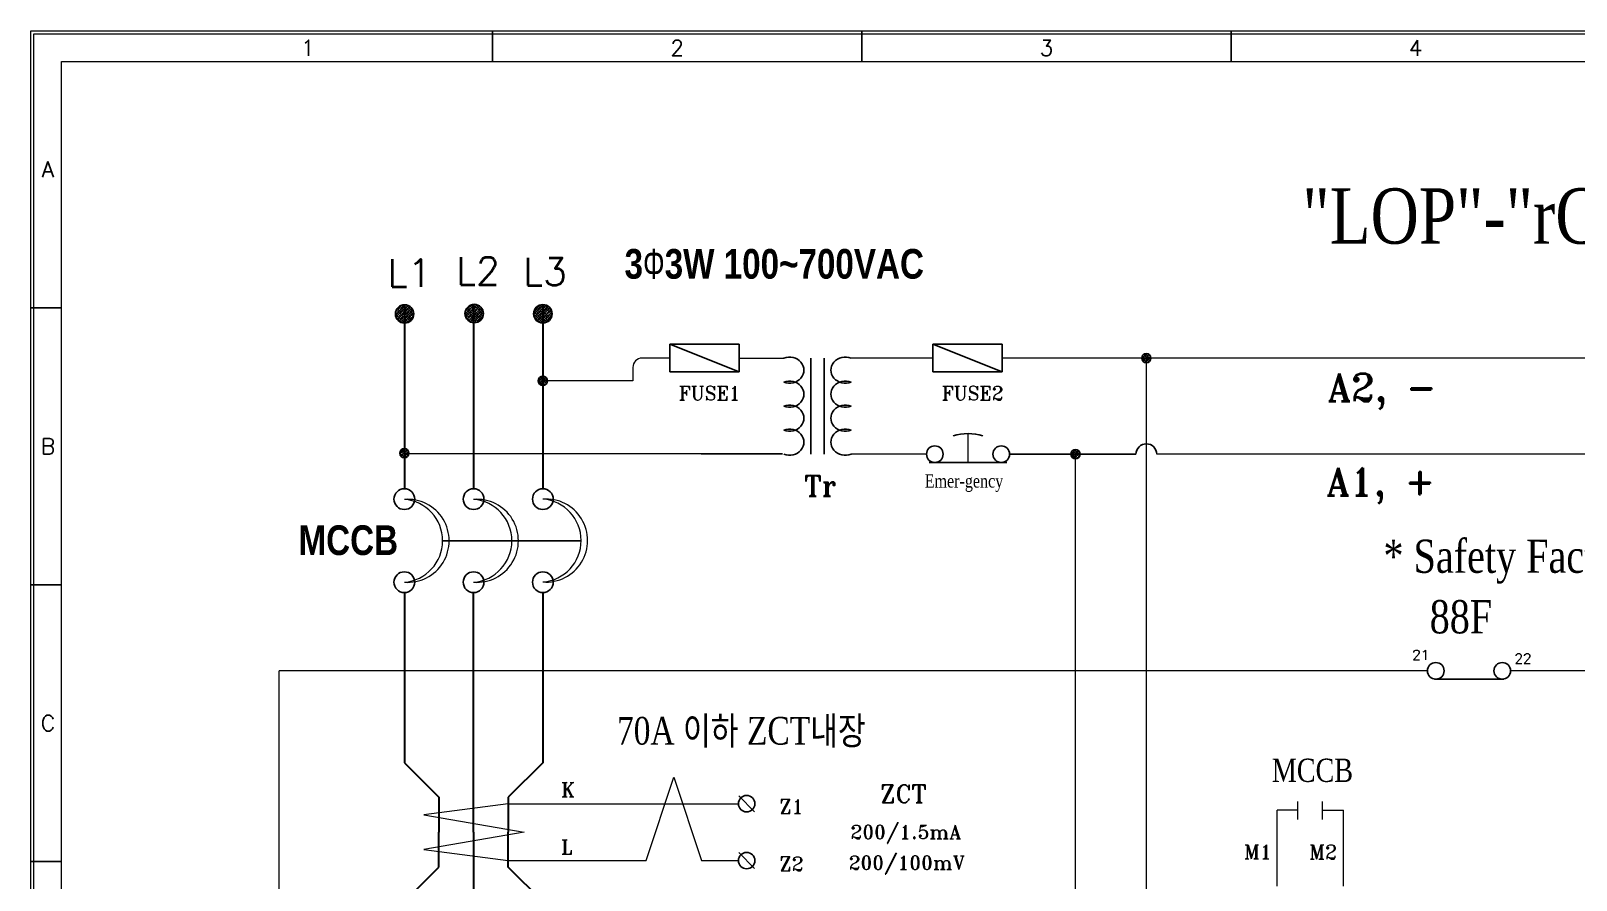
# Model space of a CAD drawing. Header units: millimetres. Extents: x 107 to 2900, y 85 to 3996.
# Drawn here: x 954 to 1315.5, y 1724.7 to 1923.4 of the extents above; entities that cross this region are included whole.
import ezdxf
from ezdxf.enums import TextEntityAlignment as Align
from ezdxf.lldxf.tags import DXFTag

# ---------------------------------------------------------------- set-up
doc = ezdxf.new("R2010")
doc.units = ezdxf.units.MM
for name, color, linetype in [('1', 1, 'CENTER'), ('20', 2, 'Continuous'), ('30', 3, 'Continuous'), ('70', 7, 'Continuous')]:
    doc.layers.add(name, color=color, linetype=linetype)
doc.styles.add('ROMANS', font='ROMANS.shx', dxfattribs={"width": 0.7})
doc.styles.add('SIMPLEX', font='SIMPLEX')
doc.styles.add('SS', font='batang.ttc', dxfattribs={"width": 0.8})
doc.styles.add('STYLE2', font='romant.shx')
tags = doc.linetypes.add('CENTER', pattern=[2, 1.25, -0.25, 0.25, -0.25]).pattern_tags.tags
tags[10:11] = [DXFTag(74, 4), DXFTag(75, 0), DXFTag(340, '0'), DXFTag(46, 1.0), DXFTag(50, 0.0), DXFTag(44, 0.0), DXFTag(45, 0.0)]
tags[8:9] = [DXFTag(74, 4), DXFTag(75, 0), DXFTag(340, '0'), DXFTag(46, 1.0), DXFTag(50, 0.0), DXFTag(44, 0.0), DXFTag(45, 0.0)]
tags[6:7] = [DXFTag(74, 4), DXFTag(75, 0), DXFTag(340, '0'), DXFTag(46, 1.0), DXFTag(50, 0.0), DXFTag(44, 0.0), DXFTag(45, 0.0)]
tags[4:5] = [DXFTag(74, 4), DXFTag(75, 0), DXFTag(340, '0'), DXFTag(46, 1.0), DXFTag(50, 0.0), DXFTag(44, 0.0), DXFTag(45, 0.0)]

msp = doc.modelspace()

# ---------------------------------------------------------------- hatches: boundary and pattern name
at = {"layer": '70'}
h = msp.add_hatch(dxfattribs=at)
h.set_pattern_fill('ANSI33', color=256, scale=2.16, style=0)
h.set_pattern_definition([(45, (2797.6099, 1215.1388), (-0.38183766, 0.38183766), []), (45, (2797.99175, 1215.1388), (-0.38183766, 0.38183766), [0.27, -0.135])])
h.paths.add_polyline_path([(1039.234, 1857.171, 1), (1043.554, 1857.171, 1)])
h = msp.add_hatch(dxfattribs=at)
h.set_pattern_fill('ANSI33', color=256, scale=2.16, style=0)
h.set_pattern_definition([(45, (2813.90537, 1215.23426), (-0.38183766, 0.38183766), []), (45, (2814.2872, 1215.23426), (-0.38183766, 0.38183766), [0.27, -0.135])])
h.paths.add_polyline_path([(1055.529, 1857.267, 1), (1059.849, 1857.267, 1)])
h = msp.add_hatch(dxfattribs=at)
h.set_pattern_fill('ANSI33', color=256, scale=2.16, style=0)
h.set_pattern_definition([(45, (2829.96353, 1215.1664), (-0.38183766, 0.38183766), []), (45, (2830.34537, 1215.1664), (-0.38183766, 0.38183766), [0.27, -0.135])])
h.paths.add_polyline_path([(1071.588, 1857.199, 1), (1075.908, 1857.199, 1)])
h = msp.add_hatch(dxfattribs=at)
h.set_pattern_fill('ANSI33', color=256, scale=2.16, style=0)
h.set_pattern_definition([(45, (2955.50936, 1258.31), (-0.38183766, 0.38183766), []), (45, (2955.8912, 1258.31), (-0.38183766, 0.38183766), [0.27, -0.135])])
h.paths.add_polyline_path([(1214.964, 1847.911, 0.4142136), (1213.884, 1846.831, 0.4142136), (1214.964, 1845.751)])
h.paths.add_polyline_path([(1214.964, 1847.911), (1214.964, 1846.831), (1216.044, 1846.831, 0.4142136)])
h.paths.add_polyline_path([(1216.044, 1846.831), (1214.964, 1846.831), (1214.964, 1845.751, 0.4142136)])
h = msp.add_hatch(dxfattribs=at)
h.set_pattern_fill('ANSI33', color=256, scale=2.16, style=0)
h.set_pattern_definition([(45, (2814.29255, 1252.99293), (-0.38183766, 0.38183766), []), (45, (2814.6744, 1252.99293), (-0.38183766, 0.38183766), [0.27, -0.135])])
h.paths.add_polyline_path([(1073.748, 1842.594, 0.4142136), (1072.668, 1841.514, 0.4142136), (1073.748, 1840.434)])
h.paths.add_polyline_path([(1073.748, 1842.594), (1073.748, 1841.514), (1074.828, 1841.514, 0.4142136)])
h.paths.add_polyline_path([(1074.828, 1841.514), (1073.748, 1841.514), (1073.748, 1840.434, 0.4142136)])
h = msp.add_hatch(dxfattribs=at)
h.set_pattern_fill('ANSI33', color=256, scale=2.16, style=0)
h.set_pattern_definition([(45, (2781.89255, 1236.05436), (-0.38183766, 0.38183766), []), (45, (2782.2744, 1236.05436), (-0.38183766, 0.38183766), [0.27, -0.135])])
h.paths.add_polyline_path([(1041.348, 1825.656, 0.4142136), (1040.268, 1824.576, 0.4142136), (1041.348, 1823.496)])
h.paths.add_polyline_path([(1041.348, 1825.656), (1041.348, 1824.576), (1042.428, 1824.576, 0.4142136)])
h.paths.add_polyline_path([(1042.428, 1824.576), (1041.348, 1824.576), (1041.348, 1823.496, 0.4142136)])
h = msp.add_hatch(dxfattribs=at)
h.set_pattern_fill('ANSI33', color=256, scale=2.16, style=0)
h.set_pattern_definition([(45, (2938.92916, 1235.82984), (-0.38183766, 0.38183766), []), (45, (2939.311, 1235.82984), (-0.38183766, 0.38183766), [0.27, -0.135])])
h.paths.add_polyline_path([(1198.384, 1825.431, 0.4142136), (1197.304, 1824.351, 0.4142136), (1198.384, 1823.271)])
h.paths.add_polyline_path([(1198.384, 1825.431), (1198.384, 1824.351), (1199.464, 1824.351, 0.4142136)])
h.paths.add_polyline_path([(1199.464, 1824.351), (1198.384, 1824.351), (1198.384, 1823.271, 0.4142136)])

# ---------------------------------------------------------------- linework, layer by layer
at = {"color": 0, "lineweight": 30}
for p, q in [((1041.348, 1859.331), (1041.348, 1816.264)), ((1057.548, 1859.422), (1057.548, 1816.264)), ((1073.748, 1859.359), (1073.748, 1816.264)), ((1041.348, 1791.964), (1041.348, 1752.104)), ((1057.548, 1752.104), (1057.548, 1791.964)), ((1073.748, 1791.964), (1073.748, 1752.104)), ((1041.348, 1752.104), (1049.448, 1744.078)), ((1057.548, 1735.904), (1057.548, 1752.104)), ((1073.748, 1752.104), (1065.648, 1744.078)), ((1049.448, 1744.078), (1049.448, 1735.904)), ((1065.648, 1744.078), (1065.648, 1735.904)), ((1049.448, 1727.731), (1049.448, 1735.904)), ((1057.548, 1735.904), (1057.548, 1623.276)), ((1065.648, 1727.731), (1065.648, 1735.904)), ((1041.348, 1719.704), (1049.448, 1727.731)), ((1073.748, 1719.704), (1065.648, 1727.731))]:
    msp.add_line(p, q, dxfattribs=at)
at = {"color": 0, "lineweight": 15}
for p, q in [((1094.812, 1844.671), (1094.812, 1841.514)), ((1103.485, 1846.831), (1096.972, 1846.831)), ((1119.685, 1846.831), (1130.12, 1846.831)), ((1165.015, 1846.831), (1145.877, 1846.831)), ((1209.249, 1846.831), (1181.215, 1846.831)), ((1540.963, 1846.831), (1209.249, 1846.831)), ((1094.812, 1841.514), (1073.748, 1841.514)), ((1110.83, 1824.466), (1041.348, 1824.466)), ((1163.516, 1824.351), (1145.877, 1824.351)), ((1509.859, 1824.351), (1217.395, 1824.351)), ((1065.648, 1742.559), (1119.509, 1742.559)), ((1065.648, 1729.25), (1097.935, 1729.25)), ((1110.895, 1729.25), (1119.509, 1729.25))]:
    msp.add_line(p, q, dxfattribs=at)
at = {"color": 7}
for p, q in [((1136.423, 1824.351), (1136.423, 1846.831)), ((1139.574, 1846.831), (1139.574, 1824.351))]:
    msp.add_line(p, q, dxfattribs=at)
msp.add_line((1110.83, 1824.466), (1129.845, 1824.466))
at = {"color": 1, "linetype": 'ByBlock'}
msp.add_line((1164.164, 1822.377), (1182.308, 1822.377), dxfattribs=at)
at = {"color": 0, "linetype": 'ByBlock'}
for p, q in [((1198.384, 1824.351), (1182.956, 1824.351)), ((1212.535, 1824.351), (1198.384, 1824.351))]:
    msp.add_line(p, q, dxfattribs=at)
at = {"color": 0}
for p, q in [((1050.301, 1804.114), (1082.701, 1804.114)), ((1123.287, 1740.683), (1119.58, 1744.435)), ((1123.287, 1727.373), (1119.58, 1731.126))]:
    msp.add_line(p, q, dxfattribs=at)
at = {"color": 1, "lineweight": 15}
for p, q in [((1280.739, 1773.658), (1012.068, 1773.658)), ((1319.108, 1773.658), (1300.179, 1773.658))]:
    msp.add_line(p, q, dxfattribs=at)
at = {"linetype": 'ByBlock'}
msp.add_line((1282.352, 1771.742), (1298.566, 1771.742), dxfattribs=at)
at = {"color": 1, "linetype": 'ByBlock'}
for centre in [(1165.46, 1824.351), (1181.012, 1824.351)]:
    msp.add_circle(centre, 1.944, dxfattribs=at)
at = {"linetype": 'ByBlock'}
for centre in [(1282.683, 1773.658), (1298.235, 1773.658)]:
    msp.add_circle(centre, 1.944, dxfattribs=at)
at = {"color": 0}
for centre in [(1121.433, 1742.559), (1121.433, 1729.25)]:
    msp.add_circle(centre, 1.924, dxfattribs=at)
at = {"color": 0, "lineweight": 15}
msp.add_arc((1096.972, 1844.671), 2.16, 90, 180, dxfattribs=at)
at = {"color": 0}
msp.add_arc((1214.965, 1824.351), 2.43, 0, 180, dxfattribs=at)
at = {"color": 7}
for centre, major_axis, start_param, end_param in [((1131.433, 1844.021), (3.414, 0), 4.3175972, 8.2487734), ((1144.564, 1844.021), (3.414, 0), 1.1760053, 5.1071807), ((1131.433, 1838.401), (-3.414, 0), 1.1760046, 5.1071807), ((1144.564, 1838.401), (3.414, 0), 1.1760053, 5.1071807), ((1131.433, 1832.781), (-3.414, 0), 1.1760046, 5.1071807), ((1144.564, 1832.781), (3.414, 0), 1.1760053, 5.1071807), ((1131.433, 1827.161), (-3.414, 0), 1.1760046, 5.1071807), ((1144.564, 1827.161), (3.414, 0), 1.1760053, 5.1071814)]:
    msp.add_ellipse(centre, major_axis=major_axis, ratio=0.8917246, start_param=start_param, end_param=end_param, dxfattribs=at)
at = {"color": 1}
msp.add_ellipse((1173.236, 1824.351), major_axis=(-7.776, 0), ratio=0.6201867, start_param=4.251835, end_param=5.172943, dxfattribs=at)
at = {"layer": '1', "color": 0}
for p, q in [((1103.485, 1850.071), (1119.685, 1843.591)), ((1103.485, 1850.071), (1119.685, 1850.071)), ((1103.485, 1843.591), (1103.485, 1850.071)), ((1119.685, 1850.071), (1119.685, 1843.591)), ((1165.015, 1850.071), (1181.215, 1850.071)), ((1165.015, 1850.071), (1181.215, 1843.591)), ((1165.015, 1843.591), (1165.015, 1850.071)), ((1181.215, 1850.071), (1181.215, 1843.591)), ((1119.685, 1843.591), (1103.485, 1843.591)), ((1181.215, 1843.591), (1165.015, 1843.591))]:
    msp.add_line(p, q, dxfattribs=at)
for centre in [(1041.348, 1813.834), (1057.548, 1813.834), (1073.748, 1813.834), (1041.348, 1794.394), (1057.548, 1794.394), (1073.748, 1794.394)]:
    msp.add_circle(centre, 2.43, dxfattribs=at)
at = {"layer": '20', "color": 0, "lineweight": 13}
msp.add_lwpolyline([(961.092, 1400.687), (961.092, 1916.279), (1767.636, 1916.279), (1767.636, 1400.687)], dxfattribs=at)
at = {"layer": '30', "color": 0}
for p, q in [((1061.964, 1916.279), (1061.964, 1923.407)), ((1148.364, 1916.279), (1148.364, 1923.407)), ((1234.764, 1916.279), (1234.764, 1923.407)), ((953.964, 1858.607), (961.092, 1858.607)), ((953.964, 1793.807), (961.092, 1793.807)), ((953.964, 1729.007), (961.092, 1729.007))]:
    msp.add_line(p, q, dxfattribs=at)
at = {"layer": '70', "lineweight": 15}
for p, q in [((1214.968, 1598.316), (1214.964, 1846.831)), ((1198.388, 1478.911), (1198.384, 1824.351)), ((1097.935, 1729.25), (1104.415, 1748.739)), ((1104.415, 1748.739), (1110.895, 1729.25)), ((1250.383, 1738.847), (1250.383, 1743.066)), ((1256.206, 1738.847), (1256.206, 1743.066)), ((1245.536, 1723.271), (1245.536, 1741.024)), ((1250.383, 1741.024), (1245.536, 1741.024)), ((1256.206, 1741.024), (1261.084, 1741.024)), ((1261.085, 1723.271), (1261.084, 1741.024))]:
    msp.add_line(p, q, dxfattribs=at)
at = {"layer": '70', "color": 1, "lineweight": 15}
for p, q in [((1173.236, 1822.377), (1173.236, 1829.174)), ((1012.071, 1520.399), (1012.068, 1773.658))]:
    msp.add_line(p, q, dxfattribs=at)
at = {"layer": '70', "lineweight": 13}
for p, q in [((1065.648, 1742.559), (1045.912, 1739.991)), ((1045.912, 1739.991), (1069.401, 1735.904)), ((1069.401, 1735.904), (1045.912, 1731.817)), ((1045.912, 1731.817), (1065.648, 1729.25))]:
    msp.add_line(p, q, dxfattribs=at)
at = {"layer": '70', "color": 0, "lineweight": 13}
for points in [[(1774.764, 1340.207), (953.964, 1340.207), (953.964, 1923.407), (1774.764, 1923.407)], [(1774.116, 1340.855), (954.612, 1340.855), (954.612, 1922.759), (1774.116, 1922.759)]]:
    msp.add_lwpolyline(points, close=True, dxfattribs=at)
at = {"layer": '70'}
for centre, radius in [((1041.394, 1857.171), 2.16), ((1057.689, 1857.267), 2.16), ((1073.748, 1857.199), 2.16), ((1214.964, 1846.831), 1.08), ((1073.748, 1841.514), 1.08), ((1041.348, 1824.576), 1.08), ((1198.384, 1824.351), 1.08)]:
    msp.add_circle(centre, radius, dxfattribs=at)
at = {"layer": '70', "lineweight": 15}
for centre, start, end in [((1042.114, 1804.083), 265.47912, 94.52088), ((1040.581, 1804.083), 274.52088, 85.47912), ((1058.314, 1804.083), 265.47912, 94.52088), ((1056.781, 1804.083), 274.52088, 85.47912), ((1074.514, 1804.144), 265.47912, 94.52088), ((1072.981, 1804.144), 274.52088, 85.47912)]:
    msp.add_arc(centre, 9.72, start, end, dxfattribs=at)

# ---------------------------------------------------------------- texts
at = {"color": 0, "style": 'SS', "width": 0.8}
for s, height, p in [('"LOP"-"rCS"/F-R Operation', 12.96, (1251.462, 1873.62)), ('88F', 7.776, (1281.248, 1782.418)), ('MCCB', 5.4432, (1244.318, 1747.659))]:
    msp.add_text(s, height=height, dxfattribs=at).set_placement(p)
at = {"color": 0}
for s, height, style, p in [('L1', 6.48, 'SIMPLEX', (1037.392, 1863.544)), ('L2', 6.48, 'SIMPLEX', (1053.411, 1864.015)), ('L3', 6.48, 'SIMPLEX', (1069.097, 1863.82)), ('A2, -', 6.4201, 'STYLE2', (1257.349, 1836.777)), ('FUSE1', 3.211, 'STYLE2', (1105.555, 1837.028)), ('FUSE2', 3.211, 'STYLE2', (1167.085, 1837.028)), ('Tr ', 4.8165, 'STYLE2', (1134.839, 1814.555)), ('A1, +', 6.4201, 'STYLE2', (1257.066, 1814.703)), ('21', 2.3063, 'STYLE2', (1277.183, 1776.212)), ('22', 2.3063, 'STYLE2', (1301.102, 1775.368)), ('K', 3.295, 'STYLE2', (1078.025, 1744.203)), ('ZCT', 4.1743, 'STYLE2', (1152.662, 1742.792)), ('Z1', 3.2947, 'STYLE2', (1129.123, 1740.274)), ('200/1.5mA', 3.211, 'STYLE2', (1145.747, 1734.32)), ('L', 3.295, 'STYLE2', (1078.025, 1730.777)), ('M1', 3.2947, 'STYLE2', (1237.808, 1729.637)), ('M2', 3.2947, 'STYLE2', (1253.083, 1729.606)), ('Z2', 3.2947, 'STYLE2', (1129.123, 1726.848)), ('200/100mV', 3.211, 'STYLE2', (1145.319, 1727.134))]:
    msp.add_text(s, height=height, dxfattribs=dict(at, style=style)).set_placement(p)
at = {"color": 1, "style": 'SS', "width": 0.8}
for s, height, p in [('Emer-gency', 3.1104, (1163.103, 1816.538)), ('* Safety Factor Wiring', 7.776, (1270.432, 1796.59)), ('70A 이하 ZCT내장', 6.48, (1091.099, 1756.389))]:
    msp.add_text(s, height=height, dxfattribs=at).set_placement(p)
at = {"layer": '30', "color": 0, "style": 'SIMPLEX'}
for s, p in [('1', (1018.764, 1919.42)), ('2', (1105.164, 1919.42)), ('3', (1191.564, 1919.42)), ('4', (1277.964, 1919.42)), ('A', (957.96, 1891.007)), ('B', (957.96, 1826.207)), ('C', (957.96, 1761.407))]:
    msp.add_text(s, height=3.672, dxfattribs=at).set_placement(p, align=Align.MIDDLE)
at = {"layer": '70', "lineweight": 13, "char_height": 6.94024, "attachment_point": 1, "style": 'ROMANS'}
for s, insert, width in [('{\\fArial Black|b0|i0|c0|p34;3\\fGulim|b0|i0|c129|p34;Φ\\fArial Black|b0|i0|c0|p34;3W 100~700VAC}', (1092.865, 1872.369), 80.83757), ('{\\fArial Black|b0|i0|c0|p34;MCCB}', (1016.572, 1807.698), 30.94689)]:
    msp.add_mtext(s, dxfattribs=dict(at, insert=insert, width=width))

doc.saveas('drawing.dxf')
